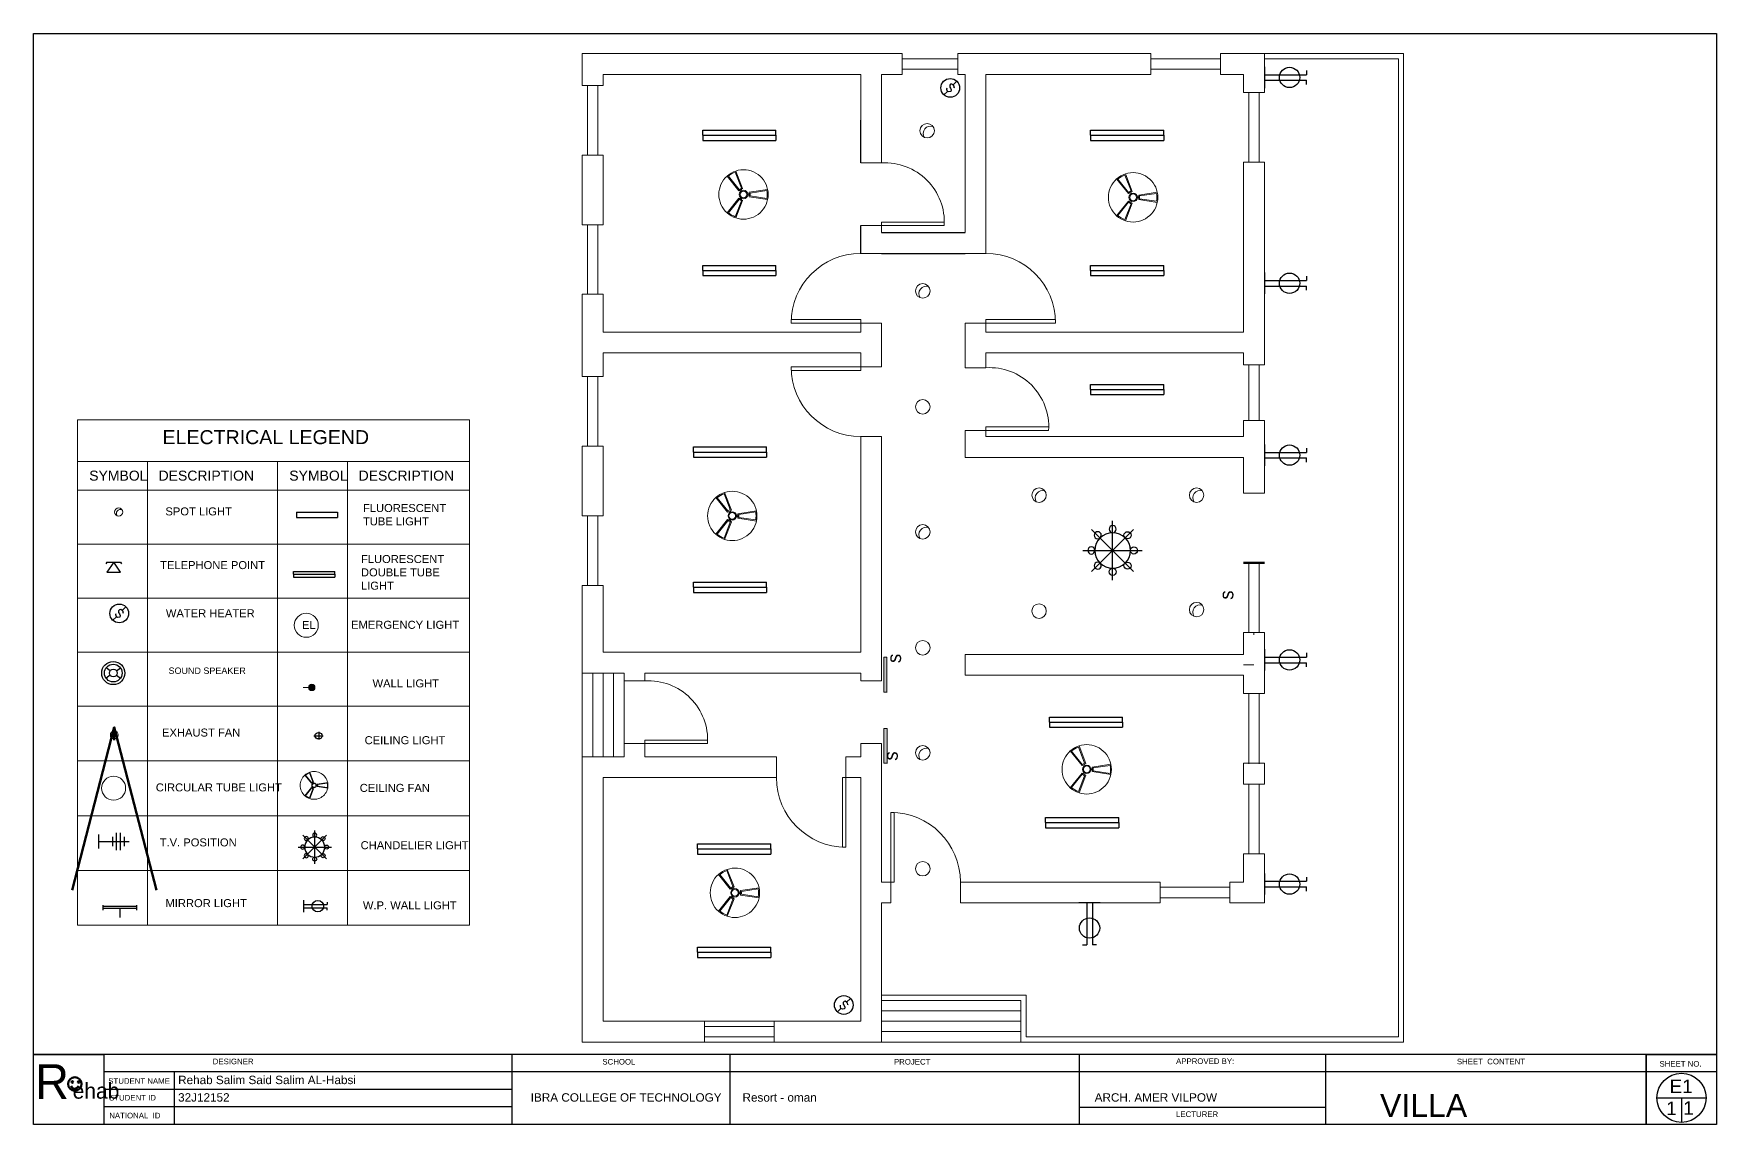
# Model space of a CAD drawing. Header units: inches. Extents: x -59 to 212, y 9 to 737.
# Drawn here: x 56.9 to 212, y 636.5 to 737 of the extents above; entities that cross this region are included whole.
import ezdxf

# ---------------------------------------------------------------- set-up
doc = ezdxf.new("R2010")
doc.units = ezdxf.units.IN
doc.header["$MEASUREMENT"] = 0
for name, color, linetype in [('A_WALL_3D', 1, 'Continuous'), ('EL_FITTINGS', 3, 'Continuous'), ('ELEC', 10, 'Continuous'), ('Sanitry', 251, 'Continuous')]:
    doc.layers.add(name, color=color, linetype=linetype)
doc.layers.add('ELECTRICAL', color=200, linetype='Continuous', lineweight=18)
doc.styles.add('ARIAL', font='arial.ttf')
doc.styles.get("Standard").update_dxf_attribs({"font": 'arial.ttf'})
doc.styles.add('STYLUS', font='stylu.ttf')
doc.dimstyles.get("Standard").update_dxf_attribs({"dimtxt": 0.18, "dimasz": 0.18, "dimexe": 0.18, "dimexo": 0.0625, "dimgap": 0.09, "dimtad": 0, "dimtih": 1, "dimtoh": 1, "dimdec": 4, "dimzin": 0, "dimdsep": 46, "dimtxsty": 'Standard', "dimcen": 0.09, "dimadec": 0, "dimazin": 0, "dimtfac": 1, "dimtdec": 4, "dimtofl": 0, "dimtmove": 0, "dimatfit": 3, "dimfxl": 1, "dimtolj": 1, "dimtzin": 0, "dimarcsym": 0})

# ---------------------------------------------------------------- blocks, each defined once
blk = doc.blocks.new('Telephone Point')
at = {"layer": 'EL_FITTINGS', "color": 1}
for p, q in [((-16.8, 24.7), (-19.6, 20.8)), ((0, 24.7), (-16.8, 0)), ((-16.8, 24.7), (16.8, 24.7)), ((-16.8, 0), (16.8, 0)), ((16.8, 0), (0, 24.7)), ((16.8, 24.7), (19.6, 20.8))]:
    blk.add_line(p, q, dxfattribs=at)
blk = doc.blocks.new('Water Heater')
at = {"layer": 'EL_FITTINGS', "color": 1}
for p, q in [((30.5, 7.4), (39.9, 16.6)), ((16.1, -8.7), (7.5, -17.2))]:
    blk.add_line(p, q, dxfattribs=at)
for points in [[(33.1, 1.7), (32.8, 4.8), (30.5, 7.4), (27.1, 9.5), (23.9, 9.2), (21.9, 6.6), (21.9, 2), (24.2, -0.9), (25.9, -5), (24.8, -9.3), (19.8, -10.1), (16.1, -8.7), (14.7, -3.8), (14.7, -2.4), (15.5, -0.1)], [(33.1, 1.7), (32.6, -0.3)]]:
    blk.add_lwpolyline(points, dxfattribs=at)
blk.add_circle((23.4, 0), 23.4, dxfattribs=at)
blk = doc.blocks.new('Flourescent Tube Light')
at = {"layer": 'EL_FITTINGS', "color": 1}
for p, q in [((-51.5, 6.8), (51.5, 6.8)), ((-51.5, 6.8), (-51.5, -6.8)), ((51.5, 6.8), (51.5, -6.8)), ((-51.5, -6.8), (51.5, -6.8))]:
    blk.add_line(p, q, dxfattribs=at)
blk = doc.blocks.new('Fluorescent Double Tube Light')
at = {"layer": 'EL_FITTINGS', "color": 1}
for p, q in [((-51.5, 7.2), (51.5, 7.2)), ((-51.5, 0), (-51.5, 7.2)), ((-51.5, 0), (51.5, 0)), ((51.5, 0), (51.5, 7.2)), ((-51.5, 0), (51.5, 0)), ((-51.5, 0), (-51.5, -7.2)), ((-51.5, -7.2), (51.5, -7.2)), ((51.5, 0), (51.5, -7.2))]:
    blk.add_line(p, q, dxfattribs=at)
blk = doc.blocks.new('DRHUDR')
at = {"color": 1}
for p, q in [((53434.9, 7577.1), (53424.6, 7584.4)), ((53434.9, 7565.4), (53424.6, 7558)), ((53451.1, 7577.1), (53461.4, 7584.4)), ((53451.1, 7565.4), (53461.4, 7558))]:
    blk.add_line(p, q, dxfattribs=at)
for radius in [29.6, 22.6, 9.97]:
    blk.add_circle((53443, 7571.2), radius, dxfattribs=at)
blk = doc.blocks.new('WALL LIGHT')
at = {"layer": 'ELECTRICAL'}
blk.add_hatch(color=256, dxfattribs=at).paths.add_polyline_path([(0.468, 0, 1), (0.217, 0, 1)])
blk.add_line((0.217, 0), (0, 0), dxfattribs=at)
blk.add_circle((0.342, 0), 0.126, dxfattribs=at)
blk = doc.blocks.new('Ceiling light')
at = {"layer": 'ELEC'}
for p, q in [((0, 0.157), (0, -0.157)), ((-0.187, -0.007), (0.178, -0.007))]:
    blk.add_line(p, q, dxfattribs=at)
blk.add_ellipse((-0.004, -0.005), major_axis=(0.141, 0), ratio=0.898978, start_param=3.141593, end_param=9.424778, dxfattribs=at)
blk = doc.blocks.new('dtrhtr')
at = {"layer": 'EL_FITTINGS', "color": 1}
for p, q in [((110116.8, -17669.4), (110116.8, -17682.1)), ((110202.4, -17673.1), (110116.8, -17673.1)), ((110202.4, -17678.4), (110116.8, -17678.4)), ((110159.6, -17678.4), (110159.6, -17701.3)), ((110202.4, -17669.4), (110202.4, -17682.1))]:
    blk.add_line(p, q, dxfattribs=at)
blk = doc.blocks.new('T.V. Position')
at = {"layer": 'EL_FITTINGS', "color": 1}
for p, q in [((0, 17.6), (0, -17.6)), ((0, 0), (76.7, 0)), ((34.5, 11.9), (34.5, -11.9)), ((44.4, 21.8), (44.4, -21.8)), ((54.3, 21.8), (54.3, -21.8)), ((64.2, 11.9), (64.2, -11.9))]:
    blk.add_line(p, q, dxfattribs=at)
blk = doc.blocks.new('WP Wall Light')
at = {"layer": 'EL_FITTINGS', "color": 1}
for p, q in [((0, 14.9), (0, -14.9)), ((0, 3.9), (59.1, 3.9)), ((59.1, 9.9), (59.1, 3.9)), ((0, -3.9), (59.1, -3.9)), ((59.1, -9.9), (59.1, -3.9))]:
    blk.add_line(p, q, dxfattribs=at)
blk.add_circle((35.4, 0), 14.3, dxfattribs=at)
blk = doc.blocks.new('Chandelier Light')
at = {"layer": 'EL_FITTINGS', "color": 1, "linetype": 'Continuous'}
for p, q in [((29.5, 29.5), (-29.5, -29.5)), ((-29.5, 29.5), (29.5, -29.5)), ((0, -41.7), (0, 41.7)), ((-41.7, 0), (41.7, 0))]:
    blk.add_line(p, q, dxfattribs=at)
at = {"layer": 'EL_FITTINGS', "color": 2, "linetype": 'Continuous', "extrusion": (0, 0, -1)}
for centre, major_axis in [((-21, 21.4), (0.05, 5)), ((0, 30), (3.54, 3.54)), ((-30, 0), (-3.54, 3.54)), ((-30, 0), (-3.54, 3.54)), ((-21, -21.4), (-5, -0.05))]:
    blk.add_ellipse(centre, major_axis=major_axis, ratio=1, start_param=0.785398, end_param=7.068583, dxfattribs=at)
at = {"layer": 'EL_FITTINGS', "color": 4, "linetype": 'Continuous', "extrusion": (0, 0, -1)}
blk.add_ellipse((0, 0), major_axis=(17.7, 17.7), ratio=1, start_param=0.785398, end_param=7.068583, dxfattribs=at)
at = {"layer": 'EL_FITTINGS', "color": 2, "linetype": 'Continuous'}
for centre, major_axis in [((21, 21.4), (-0.05, 5)), ((30, 0), (3.54, 3.54)), ((30, 0), (3.54, 3.54)), ((21, -21.4), (5, -0.05)), ((0, -30), (3.54, -3.54)), ((0, -30), (3.54, -3.54))]:
    blk.add_ellipse(centre, major_axis=major_axis, ratio=1, start_param=0.785398, end_param=7.068583, dxfattribs=at)

msp = doc.modelspace()

# ---------------------------------------------------------------- hatches: boundary and pattern name
at = {"lineweight": 0}
h = msp.add_hatch(color=7, dxfattribs=at)
h.dxf.hatch_style = 1
h.paths.add_polyline_path([(135.54182, 679.57625), (135.25424, 679.57625), (135.25424, 676.36943), (135.54182, 676.36943)])
h = msp.add_hatch(color=7, dxfattribs=at)
h.dxf.hatch_style = 1
h.paths.add_polyline_path([(135.5544, 673.00488), (135.26682, 673.00488), (135.26682, 669.79807), (135.5544, 669.79807)])
at = {"lineweight": 100, "true_color": 0x000000}
h = msp.add_hatch(color=18, dxfattribs=at)
h.dxf.hatch_style = 1
h.paths.add_polyline_path([(60.40573, 640.43502, 1), (60.56976, 640.43502, 1)])
h.paths.add_polyline_path([(61.15094, 640.43502, 1), (60.9869, 640.43502, 1)])

# ---------------------------------------------------------------- linework, layer by layer
at = {"color": 240, "true_color": 0xed1f24}
for p, q in [((56.92407, 636.5341), (56.92407, 737.02905)), ((56.92407, 636.5341), (56.92407, 737.02905)), ((56.92407, 737.02905), (211.96114, 737.02905)), ((211.96114, 737.02905), (211.96114, 636.5341)), ((211.96114, 642.97609), (56.92407, 642.97609)), ((121.078, 642.97609), (121.078, 636.5341)), ((153.24849, 642.97609), (153.24849, 636.5341)), ((175.95277, 642.97609), (175.95277, 636.5341)), ((175.95277, 642.97609), (175.95277, 636.5341)), ((205.48739, 642.97609), (205.48739, 636.5341)), ((211.96114, 641.36559), (63.39782, 641.36559)), ((69.87157, 641.36559), (69.87157, 636.5341)), ((153.24849, 641.36559), (153.24849, 636.5341)), ((100.98408, 639.7551), (63.39782, 639.7551)), ((100.98408, 638.1446), (63.39782, 638.1446)), ((175.95277, 638.07998), (153.24849, 638.07998)), ((211.96114, 636.5341), (56.92407, 636.5341)), ((211.96114, 636.5341), (56.92407, 636.5341))]:
    msp.add_line(p, q, dxfattribs=at)
at = {"lineweight": 0}
for p, q in [((136.94814, 735.18509), (107.46891, 735.18509)), ((107.46891, 735.18509), (107.46891, 732.25149)), ((136.94814, 735.18509), (136.94814, 733.261)), ((159.86163, 735.18509), (142.07904, 735.18509)), ((142.07904, 735.18509), (142.07904, 733.261)), ((159.86163, 733.261), (159.86163, 735.18509)), ((170.32248, 735.18509), (166.27526, 735.18509)), ((166.27526, 733.261), (166.27526, 735.18509)), ((170.32248, 731.61062), (170.32248, 735.18509)), ((170.32248, 735.18509), (183.14974, 735.18509)), ((183.14974, 644.11155), (183.14974, 735.18509)), ((136.94814, 734.70406), (142.07904, 734.70406)), ((136.94814, 733.74202), (142.07904, 733.74202)), ((159.86163, 734.70406), (166.27526, 734.70406)), ((159.86163, 733.74202), (166.27526, 733.74202)), ((170.32248, 734.70406), (182.66872, 734.70406)), ((182.66872, 644.59257), (182.66872, 734.70406)), ((107.46891, 732.25149), (109.393, 732.25149)), ((107.94993, 725.83787), (107.94993, 732.25149)), ((108.91198, 725.83787), (108.91198, 732.25149)), ((133.12343, 733.261), (109.393, 733.261)), ((109.393, 733.261), (109.393, 732.25149)), ((133.12343, 733.261), (133.12343, 729.05836)), ((136.94814, 733.261), (135.04752, 733.261)), ((135.04752, 733.261), (135.04752, 725.11526)), ((142.74387, 733.261), (142.07904, 733.261)), ((142.74387, 733.261), (142.74387, 718.70272)), ((159.86163, 733.261), (144.66796, 733.261)), ((144.66796, 733.261), (144.66796, 716.77863)), ((168.39839, 733.261), (166.27526, 733.261)), ((168.39839, 731.61062), (168.39839, 733.261)), ((168.39839, 731.61062), (170.32248, 731.61062)), ((168.87941, 731.61062), (168.87941, 725.19699)), ((169.84146, 731.61062), (169.84146, 725.19699)), ((107.46891, 725.83787), (107.46891, 719.42424)), ((107.46891, 725.83787), (109.393, 725.83787)), ((109.393, 725.83787), (109.393, 719.42424)), ((168.39839, 709.53057), (168.39839, 725.19699)), ((168.39839, 725.19699), (170.32248, 725.19699)), ((170.32248, 706.50512), (170.32248, 725.19699)), ((107.46891, 719.42424), (109.393, 719.42424)), ((107.94993, 713.01061), (107.94993, 719.42424)), ((108.91198, 713.01061), (108.91198, 719.42424)), ((135.04752, 719.34409), (135.04752, 719.66477)), ((135.04752, 719.34409), (133.12343, 719.34409)), ((135.04752, 719.34409), (135.04752, 718.70272)), ((107.46891, 713.01061), (107.46891, 708.56852)), ((107.46891, 713.01061), (109.393, 713.01061)), ((109.393, 713.01061), (109.393, 709.53057)), ((133.12343, 710.365), (133.12343, 709.53057)), ((135.04752, 710.365), (135.04752, 706.32375)), ((142.74387, 706.24784), (142.74387, 710.365)), ((144.66796, 710.365), (144.66796, 709.53057)), ((107.46891, 708.56852), (107.46891, 705.43321)), ((109.393, 709.53057), (133.12343, 709.53057)), ((168.39839, 709.53057), (144.66796, 709.53057)), ((109.393, 707.60648), (109.393, 705.43321)), ((109.393, 707.60648), (133.12343, 707.60648)), ((133.12343, 707.60648), (133.12343, 706.32375)), ((144.66796, 706.24784), (144.66796, 707.60648)), ((168.39839, 707.60648), (144.66796, 707.60648)), ((168.39839, 706.50512), (168.39839, 707.60648)), ((107.46891, 705.43321), (109.393, 705.43321)), ((107.94993, 699.01958), (107.94993, 705.43321)), ((108.91198, 699.01958), (108.91198, 705.43321)), ((133.12338, 706.00307), (133.12343, 706.32375)), ((133.12343, 706.32375), (135.04752, 706.32375)), ((168.39839, 706.50512), (170.32248, 706.50512)), ((168.87941, 706.50512), (168.87941, 701.37422)), ((169.84146, 706.50512), (169.84146, 701.37422)), ((168.39839, 699.91012), (168.39839, 701.37422)), ((168.39839, 701.37422), (170.32248, 701.37422)), ((170.32248, 694.68811), (170.32248, 701.37422)), ((133.12343, 699.91012), (133.12343, 680.02787)), ((133.12343, 699.91012), (135.04752, 699.91012)), ((135.04752, 699.91012), (135.04752, 677.39573)), ((142.74387, 699.91012), (142.74387, 700.47557)), ((142.74387, 700.47557), (142.74387, 697.98603)), ((144.66796, 699.91012), (144.66796, 700.47557)), ((144.66796, 700.47557), (144.66796, 699.91012)), ((144.66796, 699.91012), (168.39839, 699.91012)), ((107.46891, 699.01958), (107.46891, 692.60595)), ((107.46891, 699.01958), (109.393, 699.01958)), ((109.393, 699.01958), (109.393, 692.60595)), ((142.74387, 697.98603), (168.39839, 697.98603)), ((168.39839, 694.68811), (168.39839, 697.98603)), ((168.39839, 694.68811), (170.32248, 694.68811)), ((107.46891, 692.60595), (109.393, 692.60595)), ((107.94993, 686.19232), (107.94993, 692.60595)), ((108.91198, 686.19232), (108.91198, 692.60595)), ((168.39839, 688.33861), (170.32248, 688.33861)), ((168.39839, 688.27448), (170.32248, 688.27448)), ((168.39839, 688.21034), (170.32248, 688.21034)), ((168.87941, 681.86085), (168.87941, 688.21034)), ((169.84146, 681.86085), (169.84146, 688.21034)), ((107.46891, 686.19232), (107.46891, 678.10378)), ((107.46891, 686.19232), (109.393, 686.19232)), ((109.393, 686.19232), (109.393, 680.02787)), ((168.39839, 679.83669), (168.39839, 681.86085)), ((168.39839, 681.86085), (170.32248, 681.86085)), ((170.32248, 676.22132), (170.32248, 681.86085)), ((109.393, 680.02787), (113.24118, 680.02787)), ((113.24118, 680.02787), (133.12343, 680.02787)), ((168.39839, 679.83669), (142.74387, 679.83669)), ((142.74387, 679.83669), (142.74387, 677.9126)), ((107.46891, 678.10378), (111.31709, 678.10378)), ((107.46891, 678.10378), (107.46891, 670.40743)), ((108.43096, 678.10378), (108.43096, 670.40743)), ((109.393, 678.10378), (109.393, 670.40743)), ((110.35505, 678.10378), (110.35505, 670.40743)), ((111.31709, 678.10378), (111.31709, 677.39573)), ((111.31709, 678.10378), (111.31709, 670.40743)), ((113.24118, 678.10378), (113.24118, 677.39573)), ((113.24118, 678.10378), (133.12343, 678.10378)), ((133.12343, 678.10378), (133.12343, 677.39573)), ((168.39839, 677.9126), (142.74387, 677.9126)), ((168.39839, 676.22132), (168.39839, 677.9126)), ((111.31709, 677.39573), (113.24118, 677.39573)), ((133.12343, 677.39573), (135.04752, 677.39573)), ((168.39839, 676.22132), (170.32248, 676.22132)), ((168.87941, 676.22132), (168.87941, 669.76607)), ((169.84146, 676.22132), (169.84146, 669.76607)), ((111.31709, 671.62347), (111.31709, 670.40743)), ((111.31709, 671.62347), (113.24118, 671.62347)), ((119.01345, 671.62347), (113.24118, 671.62444)), ((113.24118, 671.62347), (113.24118, 670.40743)), ((113.24123, 671.94512), (119.0135, 671.94415)), ((133.12343, 671.62347), (133.12343, 670.40743)), ((133.12343, 671.62347), (135.04752, 671.62347)), ((135.04752, 671.62347), (135.04752, 658.86289)), ((111.31709, 670.40743), (107.46891, 670.40743)), ((107.46891, 670.40743), (107.46891, 644.11155)), ((113.24118, 670.40743), (125.3549, 670.40743)), ((125.3549, 670.40743), (125.3549, 668.48334)), ((131.76853, 670.40743), (133.12343, 670.40743)), ((131.76853, 670.40743), (131.76853, 668.48334)), ((168.39839, 667.8836), (168.39839, 669.80769)), ((168.39839, 669.80769), (170.32248, 669.80769)), ((170.32248, 667.8836), (170.32248, 669.80769)), ((113.24118, 668.48334), (109.393, 668.48334)), ((109.393, 668.48334), (109.393, 646.03564)), ((113.24118, 668.48334), (125.3549, 668.48334)), ((131.76853, 668.48334), (133.12343, 668.48334)), ((133.12343, 668.48334), (133.12343, 658.86289)), ((168.39839, 667.8836), (170.32248, 667.8836)), ((168.87941, 667.8836), (168.87941, 661.46997)), ((169.84146, 667.8836), (169.84146, 661.46997)), ((168.39839, 658.86289), (168.39839, 661.46997)), ((168.39839, 661.46997), (170.32248, 661.46997)), ((170.32248, 656.93881), (170.32248, 661.46997)), ((133.12343, 646.03564), (133.12343, 658.86289)), ((135.04752, 658.86289), (135.89434, 658.86289)), ((135.89434, 658.86289), (135.89434, 656.93881)), ((142.30797, 658.86289), (160.71086, 658.86289)), ((142.30797, 658.86289), (142.30797, 656.93881)), ((160.71086, 658.86289), (160.71086, 656.93881)), ((160.71086, 658.38187), (167.12449, 658.38187)), ((160.71086, 657.41983), (167.12449, 657.41983)), ((167.12449, 658.86289), (168.39839, 658.86289)), ((167.12449, 658.86289), (167.12449, 656.93881)), ((135.04752, 656.93881), (135.89434, 656.93881)), ((135.04752, 644.11155), (135.04752, 656.93881)), ((142.30797, 656.93881), (160.71086, 656.93881)), ((167.12449, 656.93881), (170.32248, 656.93881)), ((135.04752, 648.44075), (148.3558, 648.44075)), ((148.3558, 644.59257), (148.3558, 648.44075)), ((135.04752, 647.95972), (147.87478, 647.95972)), ((135.04752, 646.99768), (147.87478, 646.99768)), ((147.87478, 644.11155), (147.87478, 647.95972)), ((109.393, 646.03564), (133.12343, 646.03564)), ((118.72531, 646.03564), (118.72531, 644.11155)), ((125.13894, 646.03564), (125.13894, 644.11155)), ((135.04752, 646.03564), (147.87478, 646.03564)), ((135.04752, 645.07359), (147.87478, 645.07359)), ((107.46891, 644.11155), (135.04752, 644.11155)), ((135.04752, 644.11155), (183.14974, 644.11155)), ((148.3558, 644.59257), (182.66872, 644.59257))]:
    msp.add_line(p, q, dxfattribs=at)
at = {"color": 2, "lineweight": 0}
for p, q in [((170.32248, 734.70406), (170.32248, 735.18509)), ((135.04757, 719.66477), (140.81984, 719.6638)), ((140.81979, 719.34311), (135.04752, 719.34409)), ((133.12338, 710.68569), (126.70975, 710.68461)), ((126.70975, 710.68461), (126.7098, 710.36393)), ((126.7098, 710.36393), (133.12343, 710.365)), ((133.12338, 710.68569), (133.12338, 710.365)), ((151.08154, 710.365), (144.66791, 710.36607)), ((144.66797, 710.68676), (151.08159, 710.68568)), ((144.66797, 710.68676), (144.66797, 710.36607)), ((151.08159, 710.68568), (151.08154, 710.365)), ((133.12338, 706.00307), (126.70975, 706.00415)), ((126.7098, 706.32483), (133.12343, 706.32375)), ((144.66802, 700.79735), (150.44028, 700.79638)), ((144.66802, 700.79735), (144.66802, 700.47667)), ((150.44023, 700.4757), (144.66796, 700.47667)), ((135.25424, 676.36943), (135.25424, 679.57625)), ((135.25424, 679.57625), (135.54182, 679.57625)), ((135.54182, 679.57625), (135.54182, 676.36943)), ((135.25424, 676.36943), (135.57492, 676.36943)), ((135.26682, 673.00488), (135.5544, 673.00488)), ((135.26682, 669.79807), (135.26682, 673.00488)), ((135.5544, 673.00488), (135.5544, 669.79807)), ((113.24123, 671.94512), (113.24123, 671.62444)), ((135.26682, 669.79807), (135.5875, 669.79807)), ((131.44785, 668.48329), (131.76853, 668.48334)), ((131.44785, 668.48329), (131.44893, 662.06966)), ((131.76961, 662.06971), (131.76853, 668.48334)), ((136.21395, 665.27658), (135.89327, 665.27652)), ((135.89327, 665.27652), (135.89434, 658.86289)), ((136.21503, 658.86295), (136.21395, 665.27658)), ((131.4475, 662.08837), (131.76818, 662.08843)), ((136.21503, 658.86295), (135.89434, 658.86295))]:
    msp.add_line(p, q, dxfattribs=at)
for p, q in [((133.12452, 725.11526), (133.12452, 729.05836)), ((133.12343, 716.77863), (133.12343, 719.34409)), ((135.04752, 718.70272), (142.74387, 718.70272)), ((135.04752, 716.77863), (142.74387, 716.77863))]:
    msp.add_line(p, q)
at = {"color": 7, "lineweight": 0}
for p, q in [((133.12452, 725.11526), (135.04861, 725.11526)), ((133.12343, 716.77863), (135.04752, 716.77863)), ((142.74387, 716.77863), (144.66796, 716.77863)), ((133.12343, 710.365), (135.04752, 710.365)), ((142.74387, 710.365), (144.66796, 710.365)), ((142.74387, 706.24784), (144.66796, 706.24784)), ((142.74387, 700.47557), (144.66796, 700.47557)), ((144.66796, 700.47557), (142.74387, 700.47557))]:
    msp.add_line(p, q, dxfattribs=at)
at = {"color": 18, "lineweight": 0, "true_color": 0x000000}
for p, q in [((60.96326, 654.88571), (60.96326, 701.43309)), ((60.96326, 701.43309), (97.07781, 701.43309)), ((97.07781, 701.43309), (97.07781, 654.88571)), ((60.96326, 697.61786), (97.07781, 697.61786)), ((67.41684, 697.61786), (67.41684, 654.88571)), ((79.395, 697.61786), (79.395, 654.88571)), ((85.84859, 697.61786), (85.84859, 654.88571)), ((60.96326, 694.96369), (97.07781, 694.96369)), ((60.96326, 689.98712), (97.07781, 689.98712)), ((60.96326, 685.01055), (97.07781, 685.01055)), ((60.96326, 680.03398), (97.07781, 680.03398)), ((60.96326, 675.05741), (97.07781, 675.05741)), ((60.96326, 670.01449), (97.07781, 670.01449)), ((60.96326, 664.97156), (97.07781, 664.97156)), ((60.96326, 659.92864), (97.07781, 659.92864)), ((60.96326, 654.88571), (97.07781, 654.88571))]:
    msp.add_line(p, q, dxfattribs=at)
at = {"color": 5, "lineweight": 0}
for p, q in [((169.36044, 681.86085), (169.36044, 681.63128)), ((169.36044, 678.87464), (168.39839, 678.87464))]:
    msp.add_line(p, q, dxfattribs=at)
at = {"color": 0, "lineweight": 0}
for p, q in [((118.72531, 645.55461), (125.13894, 645.55461)), ((118.72531, 644.59257), (125.13894, 644.59257))]:
    msp.add_line(p, q, dxfattribs=at)
at = {"color": 240}
for p in [(100.98408, 642.97609), (100.98408, 639.7551)]:
    msp.add_line(p, (100.98408, 636.5341), dxfattribs=at)
at = {"color": 8}
for p, q in [((206.48796, 638.97911), (211.01104, 638.97911)), ((208.7495, 638.97911), (208.7495, 636.71757))]:
    msp.add_line(p, q, dxfattribs=at)
at = {"color": 240, "true_color": 0xed1f24}
for points in [[(56.92407, 642.97609), (63.39782, 642.97609), (63.39782, 636.5341), (56.92407, 636.5341)], [(205.48739, 642.97609), (211.96114, 642.97609), (211.96114, 636.5341), (205.48739, 636.5341)]]:
    msp.add_lwpolyline(points, close=True, dxfattribs=at)
at = {"color": 18, "lineweight": 100, "true_color": 0x000000}
for centre, radius in [((60.71802, 640.25376), 0.61719), ((60.48774, 640.43502), 0.08202), ((61.06892, 640.43502), 0.08202)]:
    msp.add_circle(centre, radius, dxfattribs=at)
at = {"color": 8}
msp.add_circle((208.7495, 638.97911), 2.26154, dxfattribs=at)
at = {"color": 18, "lineweight": 100, "true_color": 0x000000}
msp.add_arc((60.7168, 640.15286), 0.3441, 194.0957776, 346.8635285, dxfattribs=at)
at = {"layer": 'A_WALL_3D', "color": 2, "lineweight": 0}
for centre, radius, start, end in [((135.37241, 719.66783), 5.45704, 356.5886562, 453.4017999), ((133.12343, 710.365), 6.41364, 90.0097053, 180.0096311), ((144.66791, 710.36607), 6.41364, 359.9903689, 89.9902947), ((133.12343, 706.32375), 6.41364, 179.9903689, 269.9902947), ((144.99286, 700.80042), 5.45704, 356.5886562, 453.4017999), ((131.76853, 668.48334), 6.41364, 180.0097053, 270.0096311), ((135.89434, 658.86289), 6.41364, 0.0097053, 90.0096311)]:
    msp.add_arc(centre, radius, start, end, dxfattribs=at)
at = {"layer": 'A_WALL_3D', "lineweight": 0}
msp.add_arc((113.56608, 671.94818), 5.45704, 356.5886562, 453.4017999, dxfattribs=at)
at = {"layer": 'Sanitry', "color": 1, "lineweight": 0, "ltscale": 0.1}
for p, q in [((64.60756, 672.67343), (64.09682, 672.16269)), ((64.60756, 672.16269), (64.09682, 672.67343))]:
    msp.add_line(p, q, dxfattribs=at)
at = {"layer": 'Sanitry', "color": 1, "lineweight": 0}
for points in [[(120.80819, 723.90621, -0.103776276), (121.61718, 724.37329), (122.2466, 722.75803), (121.89233, 722.5535)], [(120.93004, 723.895, -0.084558374), (121.56597, 724.26215), (122.13709, 722.7965), (121.91377, 722.66756)], [(156.70787, 723.64113, -0.103776276), (157.51687, 724.1082), (158.14629, 722.49295), (157.79202, 722.28841)], [(124.55191, 721.74477), (122.83835, 722.00731), (122.83835, 722.41638), (124.55191, 722.67892, -0.103776276)], [(124.48127, 721.84469), (122.92642, 722.08291), (122.92642, 722.34078), (124.48127, 722.579, -0.084558374)], [(156.82972, 723.62991, -0.084558374), (157.46566, 723.99707), (158.03678, 722.53141), (157.81345, 722.40247)], [(121.61718, 720.0504, -0.103776276), (120.80819, 720.51748), (121.89233, 721.8702), (122.2466, 721.66566)], [(121.56597, 720.16154, -0.084558374), (120.93004, 720.5287), (121.91377, 721.75613), (122.13709, 721.62719)], [(157.51687, 719.78532, -0.103776276), (156.70787, 720.25239), (157.79202, 721.60511), (158.14629, 721.40057)], [(157.46566, 719.89645, -0.084558374), (156.82972, 720.26361), (157.81345, 721.49104), (158.03678, 721.3621)], [(160.4516, 721.47968), (158.73804, 721.74222), (158.73804, 722.1513), (160.4516, 722.41383, -0.103776276)], [(160.38096, 721.5796), (158.82611, 721.81782), (158.82611, 722.0757), (160.38096, 722.31392, -0.084558374)], [(119.77679, 694.28585, -0.103776276), (120.58578, 694.75293), (121.2152, 693.13767), (120.86093, 692.93314)], [(119.89864, 694.27464, -0.084558374), (120.53457, 694.64179), (121.1057, 693.17614), (120.88237, 693.0472)], [(123.52051, 692.12441), (121.80696, 692.38695), (121.80696, 692.79602), (123.52051, 693.05856, -0.103776276)], [(120.58578, 690.43005, -0.103776276), (119.77679, 690.89712), (120.86093, 692.24984), (121.2152, 692.0453)], [(120.53457, 690.54118, -0.084558374), (119.89864, 690.90834), (120.88237, 692.13577), (121.1057, 692.00683)], [(123.44987, 692.22433), (121.89502, 692.46255), (121.89502, 692.72042), (123.44987, 692.95865, -0.084558374)], [(152.43153, 670.93742, -0.103776276), (153.24053, 671.40449), (153.86995, 669.78924), (153.51568, 669.5847)], [(152.55338, 670.9262, -0.084558374), (153.18932, 671.29336), (153.76044, 669.8277), (153.53712, 669.69876)], [(81.90546, 668.7175, -0.103776276), (82.361, 668.98051), (82.71542, 668.07097), (82.51593, 667.9558)], [(81.97407, 668.71118, -0.084558374), (82.33216, 668.91793), (82.65376, 668.09263), (82.528, 668.02003)], [(153.24053, 667.08161, -0.103776276), (152.43153, 667.54868), (153.51568, 668.9014), (153.86995, 668.69686)], [(153.18932, 667.19274, -0.084558374), (152.55338, 667.5599), (153.53712, 668.78733), (153.76044, 668.65839)], [(156.17526, 668.77597), (154.4617, 669.03851), (154.4617, 669.44759), (156.17526, 669.71012, -0.103776276)], [(156.10462, 668.87589), (154.54977, 669.11411), (154.54977, 669.37199), (156.10462, 669.61021, -0.084558374)], [(82.361, 666.54633, -0.103776276), (81.90546, 666.80934), (82.51593, 667.57104), (82.71542, 667.45586)], [(82.33216, 666.60891, -0.084558374), (81.97407, 666.81565), (82.528, 667.50681), (82.65376, 667.4342)], [(84.01352, 667.50041), (83.04863, 667.64824), (83.04863, 667.87859), (84.01352, 668.02642, -0.103776276)], [(83.97374, 667.55667), (83.09822, 667.69081), (83.09822, 667.83602), (83.97374, 667.97016, -0.084558374)], [(120.01853, 659.5613, -0.103776276), (120.82753, 660.02837), (121.45695, 658.41312), (121.10268, 658.20858)], [(120.14038, 659.55008, -0.084558374), (120.77632, 659.91724), (121.34744, 658.45159), (121.12411, 658.32265)], [(120.82753, 655.70549, -0.103776276), (120.01853, 656.17257), (121.10268, 657.52528), (121.45695, 657.32074)], [(120.77632, 655.81663, -0.084558374), (120.14038, 656.18378), (121.12411, 657.41122), (121.34744, 657.28228)], [(123.76226, 657.39986), (122.0487, 657.66239), (122.0487, 658.07147), (123.76226, 658.33401, -0.103776276)], [(123.69162, 657.49977), (122.13677, 657.73799), (122.13677, 657.99587), (123.69162, 658.23409, -0.084558374)]]:
    msp.add_lwpolyline(points, format="xyb", close=True, dxfattribs=at)
for points in [[(122.0177, 722.62588), (122.08104, 722.51618)], [(122.12123, 722.68565), (122.18456, 722.57595)], [(122.0177, 721.79781), (122.08104, 721.90752)], [(122.12123, 721.73804), (122.18456, 721.84775)], [(122.83835, 722.27162), (122.71168, 722.27162)], [(122.83835, 722.15208), (122.71168, 722.15208)], [(157.91739, 722.36079), (157.98073, 722.25109)], [(157.91739, 721.53272), (157.98073, 721.64243)], [(158.02091, 722.42056), (158.08425, 722.31086)], [(158.02091, 721.47295), (158.08425, 721.58266)], [(158.73804, 722.00653), (158.61137, 722.00653)], [(158.73804, 721.88699), (158.61137, 721.88699)], [(121.08983, 693.06529), (121.15316, 692.95559)], [(120.9863, 693.00552), (121.04964, 692.89582)], [(120.9863, 692.17745), (121.04964, 692.28716)], [(121.08983, 692.11768), (121.15316, 692.22739)], [(121.80696, 692.65126), (121.68028, 692.65126)], [(121.80696, 692.53172), (121.68028, 692.53172)], [(153.64105, 669.65708), (153.70439, 669.54738)], [(153.64105, 668.82901), (153.70439, 668.93872)], [(153.74457, 669.71685), (153.80791, 669.60715)], [(153.74457, 668.76924), (153.80791, 668.87895)], [(154.4617, 669.30282), (154.33503, 669.30282)], [(154.4617, 669.18328), (154.33503, 669.18328)], [(82.58653, 667.99656), (82.62219, 667.93478)], [(82.58653, 667.53028), (82.62219, 667.59205)], [(82.64482, 668.03021), (82.68049, 667.96844)], [(82.64482, 667.49662), (82.68049, 667.5584)], [(83.04863, 667.79707), (82.9773, 667.79707)], [(83.04863, 667.72976), (82.9773, 667.72976)], [(121.22805, 658.28097), (121.29139, 658.17126)], [(121.22805, 657.4529), (121.29139, 657.5626)], [(121.33157, 658.34074), (121.39491, 658.23103)], [(121.33157, 657.39313), (121.39491, 657.50283)], [(122.0487, 657.9267), (121.92203, 657.9267)], [(122.0487, 657.80716), (121.92203, 657.80716)]]:
    msp.add_lwpolyline(points, dxfattribs=at)
for centre, radius in [((139.24982, 728.08293), 0.66821), ((122.32576, 722.21185), 0.39052), ((122.32576, 722.21185), 0.30881), ((158.22545, 721.94676), 0.39052), ((158.22545, 721.94676), 0.30881), ((138.84478, 713.32661), 0.66821), ((138.84478, 702.64568), 0.66821), ((149.55993, 694.50543), 0.66821), ((164.074, 694.50543), 0.66821), ((64.75018, 692.95223), 0.37626), ((121.29436, 692.59149), 0.39052), ((121.29436, 692.59149), 0.30881), ((138.84478, 691.12453), 0.66821), ((149.55993, 683.8245), 0.66821), ((164.074, 683.95768), 0.66821), ((82.04383, 682.51409), 1.10637), ((138.84478, 680.4436), 0.66821), ((138.84478, 670.76805), 0.66821), ((64.29299, 667.50744), 1.10637), ((153.94911, 669.24305), 0.39052), ((153.94911, 669.24305), 0.30881), ((82.75999, 667.76342), 0.2199), ((82.75999, 667.76342), 0.17389), ((138.84478, 660.08712), 0.66821), ((121.53611, 657.86693), 0.39052), ((121.53611, 657.86693), 0.30881)]:
    msp.add_circle(centre, radius, dxfattribs=at)
at = {"layer": 'Sanitry', "color": 1, "lineweight": 0, "ltscale": 0.1}
msp.add_circle((64.35219, 672.41806), 0.36115, dxfattribs=at)
at = {"layer": 'Sanitry', "lineweight": 0}
for centre, radius in [((139.56041, 727.84717), 0.66821), ((139.15538, 713.09085), 0.66821), ((149.87053, 694.26967), 0.66821), ((164.3846, 694.26967), 0.66821), ((64.92508, 692.81948), 0.37626), ((139.15538, 690.88877), 0.66821), ((164.3846, 683.72192), 0.66821), ((139.15538, 670.53229), 0.66821)]:
    msp.add_arc(centre, radius, 69.7641556, 215.834916, dxfattribs=at)
at = {"layer": 'Sanitry', "color": 1, "lineweight": 0, "ltscale": 25}
for centre, radius, start, end in [((122.32576, 722.21185), 2.27462, 11.849469, 108.150531), ((158.22545, 721.94676), 2.27462, 11.849469, 108.150531), ((122.32576, 722.21185), 2.27462, 131.849469, 228.150531), ((158.22545, 721.94676), 2.27462, 131.849469, 228.150531), ((122.32576, 722.21185), 2.27462, 251.849469, 348.150531), ((158.22545, 721.94676), 2.27462, 251.849469, 348.150531), ((121.29436, 692.59149), 2.27462, 11.849469, 108.150531), ((121.29436, 692.59149), 2.27462, 131.849469, 228.150531), ((121.29436, 692.59149), 2.27462, 251.849469, 348.150531), ((153.94911, 669.24305), 2.27462, 11.849469, 108.150531), ((153.94911, 669.24305), 2.27462, 131.849469, 228.150531), ((82.75999, 667.76342), 1.28082, 131.849469, 228.150531), ((82.75999, 667.76342), 1.28082, 11.849469, 108.150531), ((153.94911, 669.24305), 2.27462, 251.849469, 348.150531), ((82.75999, 667.76342), 1.28082, 251.849469, 348.150531), ((121.53611, 657.86693), 2.27462, 131.849469, 228.150531), ((121.53611, 657.86693), 2.27462, 11.849469, 108.150531), ((121.53611, 657.86693), 2.27462, 251.849469, 348.150531)]:
    msp.add_arc(centre, radius, start, end, dxfattribs=at)

# ---------------------------------------------------------------- block references
at = {"lineweight": 0}
for p, xscale, yscale, zscale in [((121.93849, 727.66157), 0.0654663475413732, 0.0654663475413732, 0.0654663475413732), ((157.68407, 727.66157), 0.0654663475413732, 0.0654663475413732, 0.0654663475413732), ((121.93849, 715.20295), 0.0654663475413732, 0.0654663475413732, 0.0654663475413732), ((157.68407, 715.20295), 0.0654663475413732, 0.0654663475413732, 0.0654663475413732), ((157.68407, 704.24317), 0.0654663475413732, 0.0654663475413732, 0.0654663475413732), ((121.07661, 698.47306), 0.0654663475413732, 0.0654663475413732, 0.0654663475413732), ((82.77579, 687.21995), 0.03686348512365439, 0.03686348512365439, 0.03686348512365439), ((121.07661, 686.01445), 0.0654663475413732, 0.0654663475413732, 0.0654663475413732), ((153.87894, 673.58877), 0.0654663475413732, 0.0654663475413732, 0.0654663475413732), ((153.5227, 664.33812), 0.0654663475413732, 0.0654663475413732, 0.0654663475413732), ((121.46919, 661.90886), 0.0654663475413732, 0.0654663475413732, 0.0654663475413732), ((121.46919, 652.39117), 0.0654663475413732, 0.0654663475413732, 0.0654663475413732)]:
    msp.add_blockref('Fluorescent Double Tube Light', p, dxfattribs=dict(at, xscale=xscale, yscale=yscale, zscale=zscale))
at = {"layer": 'Sanitry', "lineweight": 0}
for name, p, xscale, yscale, zscale in [('WP Wall Light', (170.32248, 732.99301), 0.0654663475413732, 0.0654663475413732, 0.0654663475413732), ('Water Heater', (140.51544, 732.02705), 0.03686348512365439, 0.03686348512365439, 0.03686348512365439), ('Fluorescent Double Tube Light', (121.93849, 727.66157), 0.0654663475413732, 0.0654663475413732, 0.0654663475413732), ('Fluorescent Double Tube Light', (157.68407, 727.66157), 0.0654663475413732, 0.0654663475413732, 0.0654663475413732), ('Fluorescent Double Tube Light', (121.93849, 715.20295), 0.0654663475413732, 0.0654663475413732, 0.0654663475413732), ('Fluorescent Double Tube Light', (157.68407, 715.20295), 0.0654663475413732, 0.0654663475413732, 0.0654663475413732), ('WP Wall Light', (170.32248, 714.03197), 0.0654663475413732, 0.0654663475413732, 0.0654663475413732), ('Fluorescent Double Tube Light', (157.68407, 704.24317), 0.0654663475413732, 0.0654663475413732, 0.0654663475413732), ('Fluorescent Double Tube Light', (121.07661, 698.47306), 0.0654663475413732, 0.0654663475413732, 0.0654663475413732), ('WP Wall Light', (170.32248, 698.19405), 0.0654663475413732, 0.0654663475413732, 0.0654663475413732), ('Flourescent Tube Light', (83.03355, 692.70201), 0.03686348512365439, 0.03686348512365439, 0.03686348512365439), ('Chandelier Light', (156.33594, 689.41059), 0.0654663475413732, 0.0654663475413732, 0.0654663475413732), ('Telephone Point', (64.30022, 687.41689), 0.03686348512365439, 0.03686348512365439, 0.03686348512365439), ('Fluorescent Double Tube Light', (82.77579, 687.21995), 0.03686348512365439, 0.03686348512365439, 0.03686348512365439), ('Fluorescent Double Tube Light', (121.07661, 686.01445), 0.0654663475413732, 0.0654663475413732, 0.0654663475413732), ('Water Heater', (63.94876, 683.61227), 0.03686348512365439, 0.03686348512365439, 0.03686348512365439), ('WP Wall Light', (170.32248, 679.32656), 0.0654663475413732, 0.0654663475413732, 0.0654663475413732), ('WALL LIGHT', (81.75775, 676.78881), 2.322399562790227, 2.322399562790227, 2.322399562790227), ('Fluorescent Double Tube Light', (153.87894, 673.58877), 0.0654663475413732, 0.0654663475413732, 0.0654663475413732), ('Ceiling light', (83.18579, 672.34996), 2.322399562790227, 2.322399562790227, 2.322399562790227), ('Chandelier Light', (82.81977, 662.0779), 0.03686348512365439, 0.03686348512365439, 0.03686348512365439), ('Fluorescent Double Tube Light', (153.5227, 664.33812), 0.0654663475413732, 0.0654663475413732, 0.0654663475413732), ('T.V. Position', (62.90321, 662.58915), 0.03686348512365439, 0.03686348512365439, 0.03686348512365439), ('Fluorescent Double Tube Light', (121.46919, 661.90886), 0.0654663475413732, 0.0654663475413732, 0.0654663475413732), ('WP Wall Light', (170.32248, 658.67415), 0.0654663475413732, 0.0654663475413732, 0.0654663475413732), ('dtrhtr', (-3913.50567, 1294.85935), 0.03611454469677194, 0.03611454469677194, 0.03611454469677194), ('WP Wall Light', (81.80033, 656.63644), 0.03686348512365439, 0.03686348512365439, 0.03686348512365439), ('Fluorescent Double Tube Light', (121.46919, 652.39117), 0.0654663475413732, 0.0654663475413732, 0.0654663475413732), ('Water Heater', (130.70761, 647.52891), 0.03686348512365439, 0.03686348512365439, 0.03686348512365439)]:
    msp.add_blockref(name, p, dxfattribs=dict(at, xscale=xscale, yscale=yscale, zscale=zscale))
at = {"layer": 'Sanitry', "color": 1, "lineweight": 0, "xscale": 0.03611454469677194, "yscale": 0.03611454469677194, "zscale": 0.03611454469677194}
msp.add_blockref('DRHUDR', (-1865.80852, 404.68571), dxfattribs=at)
at = {"layer": 'Sanitry', "lineweight": 0, "xscale": 0.0654663475413732, "yscale": 0.0654663475413732, "zscale": 0.0654663475413732, "rotation": 270}
msp.add_blockref('WP Wall Light', (154.21184, 656.93881), dxfattribs=at)

# ---------------------------------------------------------------- texts
at = {"color": 5, "lineweight": 0, "style": 'ARIAL'}
for s, height, p in [('SYMBOL', 0.921587, (62.04339, 695.8451)), ('DESCRIPTION', 0.9215871, (68.43448, 695.8451)), ('SYMBOL', 0.921587, (80.47514, 695.8451)), ('DESCRIPTION', 0.9215871, (86.86622, 695.8451))]:
    msp.add_text(s, height=height, dxfattribs=at).set_placement(p)
at = {"color": 18, "true_color": 0x000000}
for s, height, p in [('DESIGNER', 0.515359, (73.42445, 642.0733)), ('SCHOOL', 0.515359, (109.32516, 642.04321)), ('PROJECT', 0.515359, (136.18945, 642.04321)), ('APPROVED BY:', 0.5153587, (162.18152, 642.09482)), ('SHEET  CONTENT', 0.5153587, (188.05515, 642.06662)), ('SHEET NO.', 0.515359, (206.72179, 641.85204)), ('STUDENT NAME', 0.5153587, (63.79754, 640.26804)), ('STUDENT ID', 0.515359, (63.87146, 638.73141)), ('NATIONAL  ID', 0.5153587, (63.88994, 637.08398)), ('LECTURER', 0.515359, (162.18152, 637.21095))]:
    msp.add_text(s, height=height, dxfattribs=at).set_placement(p)
at = {"color": 3}
for s, p in [('Rehab Salim Said Salim AL-Habsi', (70.23463, 640.24001)), ('32J12152', (70.23463, 638.62952)), ('IBRA COLLEGE OF TECHNOLOGY', (102.72313, 638.62605)), ('Resort - oman', (122.23642, 638.62605)), ('ARCH. AMER VILPOW', (154.68081, 638.62605))]:
    msp.add_text(s, height=0.773038, dxfattribs=at).set_placement(p)
at = {"color": 140}
msp.add_text('E1', height=1.252322, dxfattribs=at).set_placement((207.64617, 639.41238))
at = {"color": 5}
msp.add_text('VILLA', height=2.110335, dxfattribs=at).set_placement((180.97531, 637.2174))
at = {"color": 1}
for p in [(207.33502, 637.3823), (208.91618, 637.41635)]:
    msp.add_text('1', height=1.25232, dxfattribs=at).set_placement(p)
at = {"lineweight": 0, "insert": (68.79811, 700.49702), "char_height": 1.290222, "width": 19.7323434, "attachment_point": 1}
msp.add_mtext('ELECTRICAL LEGEND', dxfattribs=at)
at = {"color": 3, "lineweight": 0, "attachment_point": 4, "style": 'ARIAL'}
for s, insert, char_height, width in [('SPOT LIGHT', (69.06217, 693.00497), 0.73727, 10.0484983), ('FLUORESCENT\\PTUBE LIGHT', (87.26366, 692.70201), 0.7372697, 10.0484983), ('TELEPHONE POINT', (68.57516, 688.059), 0.7372697, 10.0484983), ('FLUORESCENT DOUBLE TUBE LIGHT', (87.07985, 687.38789), 0.7372697, 10.0484983), ('WATER HEATER', (69.10545, 683.62714), 0.7372697, 10.0484983), ('EMERGENCY LIGHT', (86.17042, 682.55547), 0.7372697, 10.0484983), ('SOUND SPEAKER', (69.35303, 678.32679), 0.591239, 8.058196), ('WALL LIGHT', (88.14888, 677.16081), 0.73727, 10.0484983), ('EXHAUST FAN', (68.75232, 672.62725), 0.7372697, 10.0484983), ('CEILING LIGHT', (87.41589, 671.92499), 0.7372697, 10.0484983), ('CIRCULAR TUBE LIGHT', (68.17974, 667.57479), 0.7372697, 10.9711992), ('CEILING FAN', (86.96807, 667.53041), 0.7372697, 10.0484983), ('T.V. POSITION', (68.53586, 662.50665), 0.7372697, 10.0484983), ('CHANDELIER LIGHT', (87.04988, 662.24698), 0.7372697, 10.0484983), ('MIRROR LIGHT', (69.07023, 656.91226), 0.7372697, 7.6667483), ('W.P. WALL LIGHT', (87.26064, 656.70854), 0.7372697, 10.0484983)]:
    msp.add_mtext(s, dxfattribs=dict(at, insert=insert, char_height=char_height, width=width))
at = {"color": 2, "lineweight": 0, "char_height": 1.28273, "attachment_point": 1, "rotation": 87.4517719, "style": 'STYLUS'}
for insert in [(166.16009, 684.9084), (135.54182, 679.07257), (135.23805, 670.07845)]:
    msp.add_mtext_dynamic_manual_height_columns('s', width=0.1453898, gutter_width=2.12639, heights=[0], dxfattribs=dict(at, insert=insert))
at = {"color": 5, "lineweight": 0, "insert": (57.07579, 642.07548), "char_height": 3.2103233, "attachment_point": 1}
msp.add_mtext_dynamic_manual_height_columns('{\\fBlackadder ITC|b0|i0|c0|p82;R}', width=2.1558242, gutter_width=1, heights=[0], dxfattribs=at)
at = {"lineweight": 0, "insert": (60.51569, 640.34628), "char_height": 1.4471532, "attachment_point": 1}
msp.add_mtext_dynamic_manual_height_columns('{\\fBlackadder ITC|b0|i0|c0|p82;ehab}', width=2.1558242, gutter_width=1, heights=[0], dxfattribs=at)
at = {"layer": 'Sanitry', "color": 1, "lineweight": 0, "insert": (80.55811, 682.54118), "char_height": 0.7372697, "width": 3.3292249, "attachment_point": 4, "style": 'ARIAL'}
msp.add_mtext('\\pi1.0938;EL', dxfattribs=at)

# ---------------------------------------------------------------- leaders
at = {"layer": 'Sanitry', "color": 1, "lineweight": 0}
msp.add_leader([(64.35219, 673.12276), (64.35219, 671.92668)], dimstyle='Standard', override={"dimasz": 15, "dimgap": 10, "dimtad": 0, "dimldrblk": 'Open30', "dimlwd": 65533}, dxfattribs=at)

doc.saveas('drawing.dxf')
